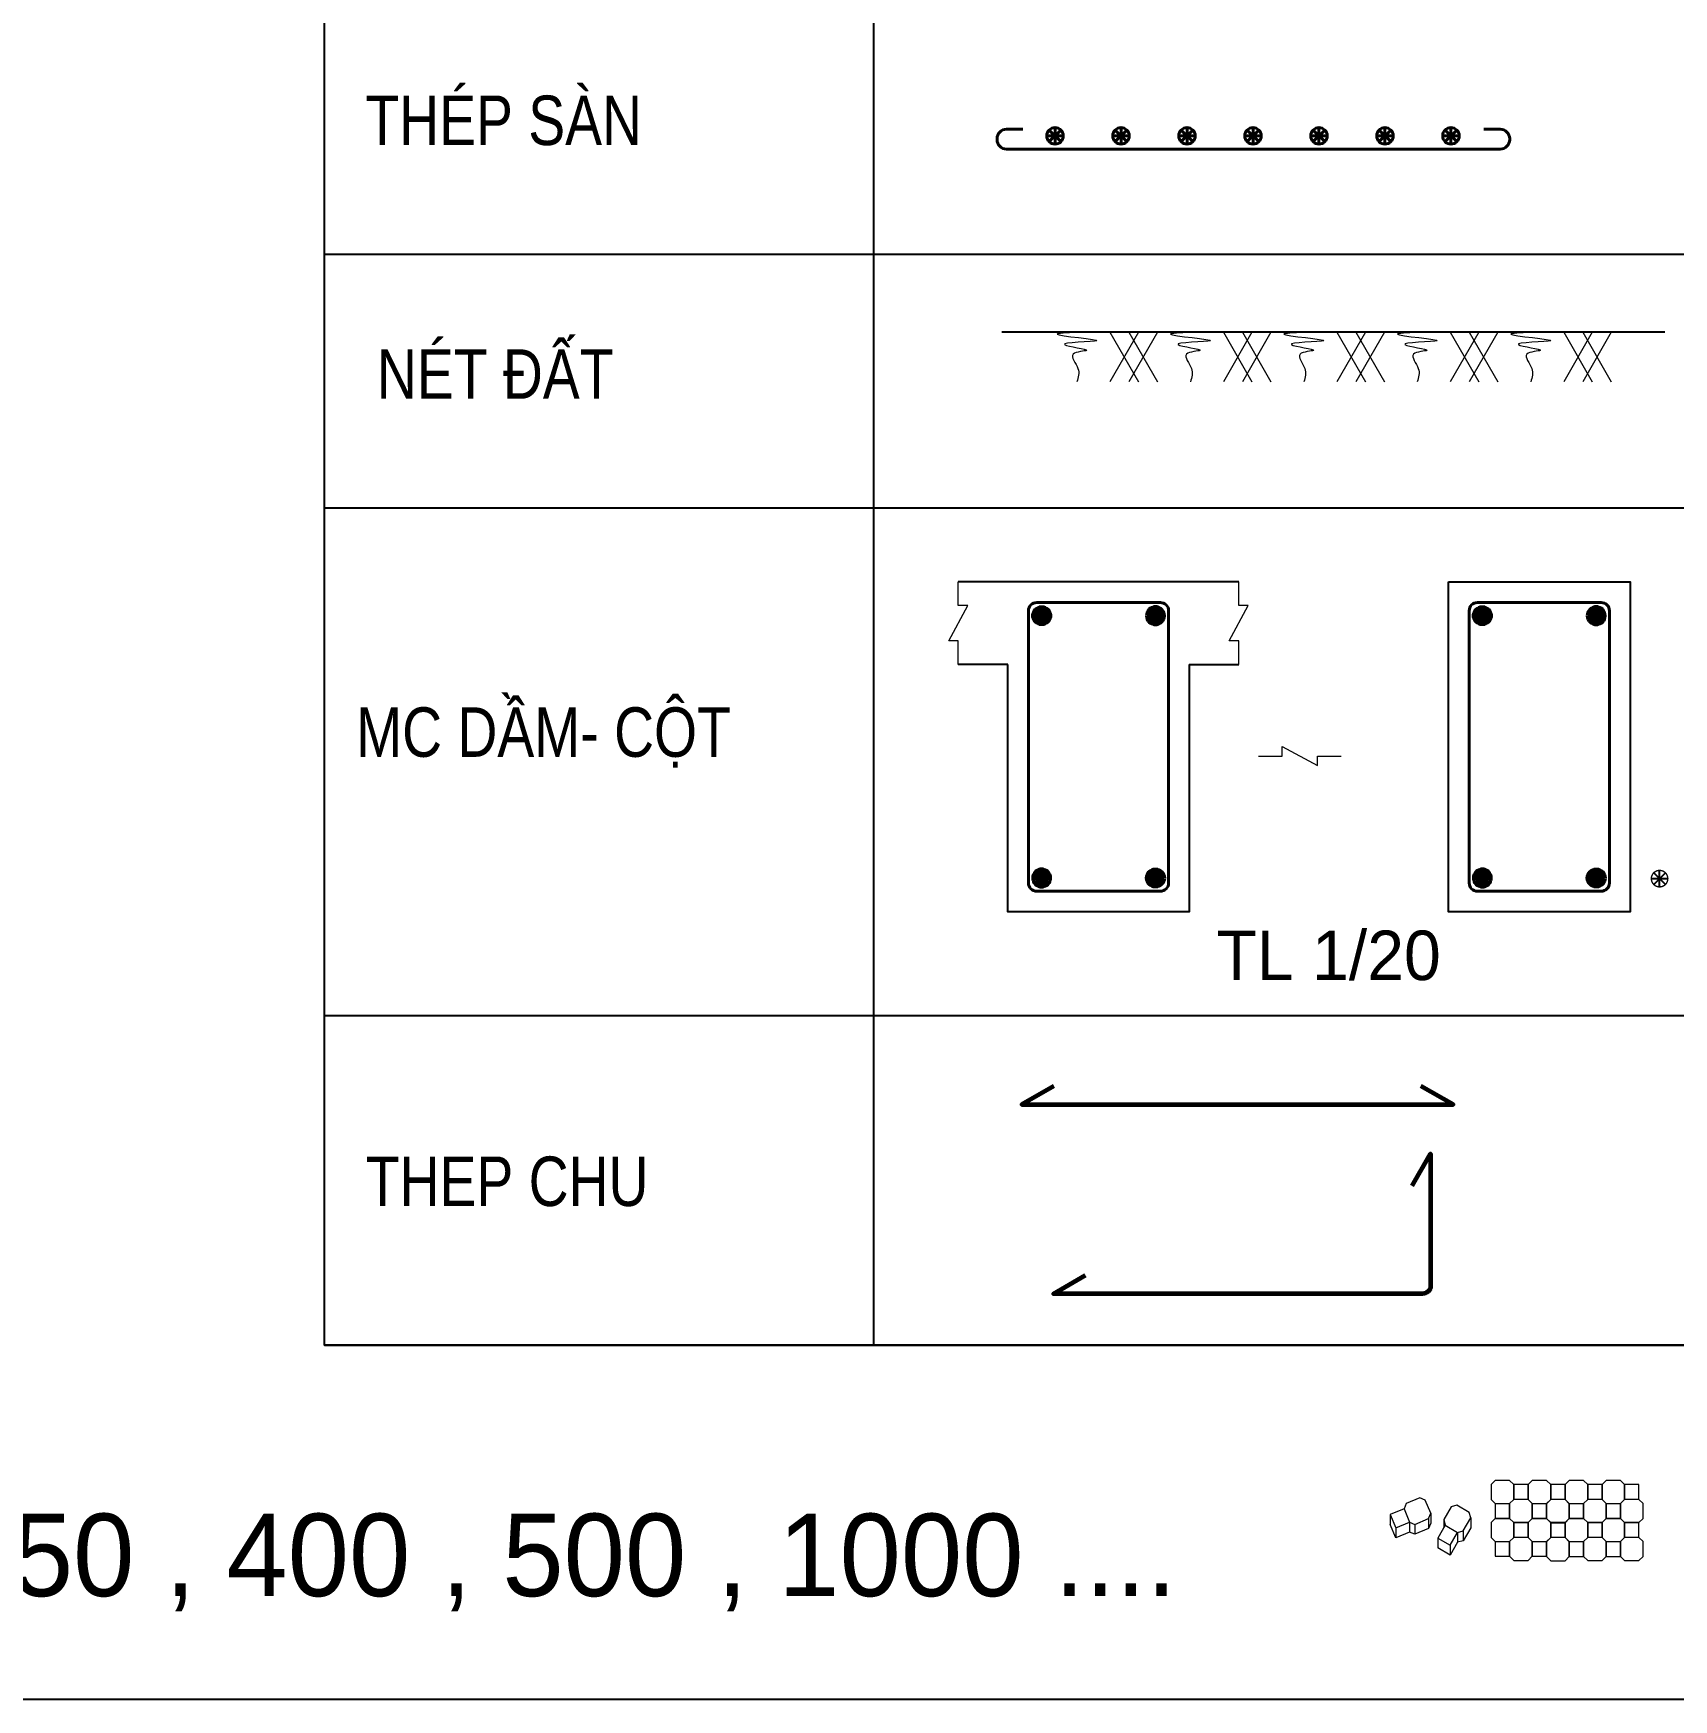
# Model space of a CAD drawing. Extents: x 597247 to 597986, y 2301157 to 2301524.
# Drawn here: x 597871.5 to 597933, y 2301340.3 to 2301402.7 of the extents above; entities that cross this region are included whole.
import ezdxf

# ---------------------------------------------------------------- set-up
doc = ezdxf.new("R2010")
doc.units = 0
doc.header["$MEASUREMENT"] = 0
doc.layers.get('DEFPOINTS').update_dxf_attribs({"color": 8, "linetype": 'CONTINUOUS'})
for name, color, linetype, lineweight in [('Chi', 8, 'CONTINUOUS', 13), ('ISO', 153, 'CONTINUOUS', 13), ('LC Dim', 8, 'CONTINUOUS', 18), ('LC Khac', 4, 'CONTINUOUS', 9), ('LC Net dam2', 6, 'CONTINUOUS', 40), ('LC Net dam3', 1, 'CONTINUOUS', 60), ('LC Net manh', 239, 'CONTINUOUS', 5), ('LC Net thay', 7, 'CONTINUOUS', 25), ('LC Text2', 7, 'CONTINUOUS', 25)]:
    doc.layers.add(name, color=color, linetype=linetype, lineweight=lineweight)
doc.layers.add('THEP', color=1, linetype='CONTINUOUS')
doc.styles.add('LC 1', font='VHAVANB.ttf')
doc.styles.add('T2', font='VHARIAL.ttf', dxfattribs={"width": 0.8})

# ---------------------------------------------------------------- blocks, each defined once
blk = doc.blocks.new('theptron1')
at = {"layer": 'LC Net dam3'}
for p, q in [((-0.5, 0), (0.5, 0)), ((-0.35, 0.35), (0.35, -0.35)), ((0.35, 0.35), (-0.35, -0.35)), ((0, 0.5), (0, -0.5))]:
    blk.add_line(p, q, dxfattribs=at)
blk.add_circle((0, 0), 0.5, dxfattribs=at)
blk = doc.blocks.new('thep tron 2')
at = {"layer": 'LC Net dam2'}
for p, q in [((-0.5, 0.5), (0.5, 0.5)), ((0.35, 0.85), (-0.35, 0.15)), ((-0.35, 0.85), (0.35, 0.15)), ((0, 1), (0, 0))]:
    blk.add_line(p, q, dxfattribs=at)
blk.add_circle((0, 0.5), 0.5, dxfattribs=at)
blk = doc.blocks.new('mat dat')
at = {"layer": 'LC Net manh'}
for p, q in [((2, 0), (3.73, -3)), ((3.73, 0), (2, -3)), ((3.15, 0), (4.88, -3)), ((4.88, 0), (3.15, -3))]:
    blk.add_line(p, q, dxfattribs=at)
blk.add_spline([(0, 0), (-1.21, -0.12), (1.21, -0.52), (-0.75, -0.75), (0.58, -1.1), (-0.23, -1.33), (0.06, -2.19), (0, -3)], degree=3, dxfattribs=at)
blk = doc.blocks.new('*U49')
at = {"layer": 'THEP'}
for p, q in [((-0.5, 0), (0.5, 0)), ((-0.35, 0.35), (0.35, -0.35)), ((-0.35, -0.35), (0.35, 0.35)), ((0, -0.5), (0, 0.5))]:
    blk.add_line(p, q, dxfattribs=at)
at = {"layer": 'THEP', "const_width": 0.0833}
blk.add_lwpolyline([(0, -0.5, 1), (0, 0.5, 1), (0, -0.5, 1)], format="xyb", dxfattribs=at)

msp = doc.modelspace()

# ---------------------------------------------------------------- linework, layer by layer
at = {"layer": 'DEFPOINTS', "ltscale": 0.2}
msp.add_lwpolyline([(597726.592, 2301523.751), (597986.031, 2301523.751), (597986.031, 2301340.291), (597726.592, 2301340.291)], close=True, dxfattribs=at)
at = {"layer": 'ISO', "ltscale": 2}
for p, q in [((597926.288, 2301347.634), (597926.826, 2301347.634)), ((597927.518, 2301347.788), (597926.98, 2301347.788)), ((597927.672, 2301347.634), (597928.209, 2301347.634)), ((597928.901, 2301347.779), (597928.364, 2301347.779)), ((597929.056, 2301347.629), (597929.593, 2301347.629)), ((597930.285, 2301347.784), (597929.748, 2301347.784)), ((597930.439, 2301347.629), (597930.977, 2301347.629)), ((597931.669, 2301347.784), (597931.131, 2301347.784)), ((597922.357, 2301347.219), (597922.357, 2301346.848)), ((597922.87, 2301347.432), (597923.077, 2301346.936)), ((597923.077, 2301346.936), (597923.077, 2301346.566)), ((597923.792, 2301347.067), (597923.792, 2301346.696)), ((597923.875, 2301347.269), (597923.875, 2301346.898)), ((597924.357, 2301347.035), (597924.357, 2301346.726)), ((597925.368, 2301347.093), (597925.368, 2301346.722)), ((597922.564, 2301346.352), (597922.357, 2301346.848)), ((597922.564, 2301346.723), (597922.564, 2301346.352)), ((597923.077, 2301346.566), (597922.564, 2301346.352)), ((597923.279, 2301346.483), (597923.077, 2301346.566)), ((597923.279, 2301346.853), (597923.279, 2301346.483)), ((597923.792, 2301346.696), (597923.279, 2301346.483)), ((597923.875, 2301346.898), (597923.792, 2301346.696)), ((597924.135, 2301346.342), (597924.135, 2301345.972)), ((597924.413, 2301346.824), (597924.879, 2301346.555)), ((597924.879, 2301346.555), (597924.879, 2301346.184)), ((597925.368, 2301346.722), (597925.09, 2301346.241)), ((597925.09, 2301346.612), (597925.09, 2301346.241)), ((597927.518, 2301346.368), (597926.98, 2301346.368)), ((597928.901, 2301346.358), (597928.364, 2301346.358)), ((597930.285, 2301346.363), (597929.748, 2301346.363)), ((597931.669, 2301346.363), (597931.131, 2301346.363)), ((597924.601, 2301345.703), (597924.135, 2301345.972)), ((597924.879, 2301346.184), (597924.601, 2301345.703)), ((597924.601, 2301346.074), (597924.601, 2301345.703)), ((597925.09, 2301346.241), (597924.879, 2301346.184)), ((597926.288, 2301346.213), (597926.826, 2301346.213)), ((597927.672, 2301346.213), (597928.209, 2301346.213)), ((597929.056, 2301346.209), (597929.593, 2301346.209)), ((597930.439, 2301346.209), (597930.977, 2301346.209))]:
    msp.add_line(p, q, dxfattribs=at)
for points in [[(597926.134, 2301348.344), (597926.134, 2301347.788), (597926.288, 2301347.634), (597926.288, 2301347.078), (597926.826, 2301347.078), (597926.826, 2301347.634), (597926.98, 2301347.788), (597926.98, 2301348.344), (597926.826, 2301348.499), (597926.288, 2301348.499)], [(597927.672, 2301347.078), (597927.672, 2301347.634), (597927.518, 2301347.788), (597927.518, 2301348.344), (597926.98, 2301348.344), (597926.98, 2301347.788), (597926.826, 2301347.634), (597926.826, 2301347.078), (597926.98, 2301346.924), (597927.518, 2301346.924)], [(597927.518, 2301348.344), (597927.518, 2301347.788), (597927.672, 2301347.634), (597927.672, 2301347.078), (597928.209, 2301347.078), (597928.209, 2301347.634), (597928.364, 2301347.788), (597928.364, 2301348.344), (597928.209, 2301348.499), (597927.672, 2301348.499)], [(597929.056, 2301347.069), (597929.056, 2301347.625), (597928.901, 2301347.779), (597928.901, 2301348.344), (597928.364, 2301348.344), (597928.364, 2301347.779), (597928.209, 2301347.625), (597928.209, 2301347.069), (597928.364, 2301346.914), (597928.901, 2301346.914)], [(597928.901, 2301348.34), (597928.901, 2301347.784), (597929.056, 2301347.629), (597929.056, 2301347.073), (597929.593, 2301347.073), (597929.593, 2301347.629), (597929.748, 2301347.784), (597929.748, 2301348.34), (597929.593, 2301348.494), (597929.056, 2301348.494)], [(597930.439, 2301347.073), (597930.439, 2301347.629), (597930.285, 2301347.784), (597930.285, 2301348.34), (597929.748, 2301348.34), (597929.748, 2301347.784), (597929.593, 2301347.629), (597929.593, 2301347.073), (597929.748, 2301346.919), (597930.285, 2301346.919)], [(597930.285, 2301348.34), (597930.285, 2301347.784), (597930.439, 2301347.629), (597930.439, 2301347.073), (597930.977, 2301347.073), (597930.977, 2301347.629), (597931.131, 2301347.784), (597931.131, 2301348.34), (597930.977, 2301348.494), (597930.439, 2301348.494)], [(597931.823, 2301347.073), (597931.823, 2301347.629), (597931.669, 2301347.784), (597931.669, 2301348.34), (597931.131, 2301348.34), (597931.131, 2301347.784), (597930.977, 2301347.629), (597930.977, 2301347.073), (597931.131, 2301346.919), (597931.669, 2301346.919)], [(597923.467, 2301347.848), (597922.953, 2301347.634), (597922.87, 2301347.432), (597922.357, 2301347.219), (597922.564, 2301346.723), (597923.077, 2301346.936), (597923.279, 2301346.853), (597923.792, 2301347.067), (597923.875, 2301347.269), (597923.668, 2301347.765)], [(597924.635, 2301347.516), (597924.357, 2301347.035), (597924.413, 2301346.824), (597924.135, 2301346.342), (597924.601, 2301346.074), (597924.879, 2301346.555), (597925.09, 2301346.612), (597925.368, 2301347.093), (597925.311, 2301347.304), (597924.846, 2301347.573)], [(597926.134, 2301346.924), (597926.134, 2301346.368), (597926.288, 2301346.213), (597926.288, 2301345.657), (597926.826, 2301345.657), (597926.826, 2301346.213), (597926.98, 2301346.368), (597926.98, 2301346.924), (597926.826, 2301347.078), (597926.288, 2301347.078)], [(597927.672, 2301345.657), (597927.672, 2301346.213), (597927.518, 2301346.368), (597927.518, 2301346.924), (597926.98, 2301346.924), (597926.98, 2301346.368), (597926.826, 2301346.213), (597926.826, 2301345.657), (597926.98, 2301345.503), (597927.518, 2301345.503)], [(597927.518, 2301346.924), (597927.518, 2301346.368), (597927.672, 2301346.213), (597927.672, 2301345.657), (597928.209, 2301345.657), (597928.209, 2301346.213), (597928.364, 2301346.368), (597928.364, 2301346.924), (597928.209, 2301347.078), (597927.672, 2301347.078)], [(597929.056, 2301345.648), (597929.056, 2301346.204), (597928.901, 2301346.358), (597928.901, 2301346.924), (597928.364, 2301346.924), (597928.364, 2301346.358), (597928.209, 2301346.204), (597928.209, 2301345.648), (597928.364, 2301345.494), (597928.901, 2301345.494)], [(597928.901, 2301346.919), (597928.901, 2301346.363), (597929.056, 2301346.209), (597929.056, 2301345.653), (597929.593, 2301345.653), (597929.593, 2301346.209), (597929.748, 2301346.363), (597929.748, 2301346.919), (597929.593, 2301347.073), (597929.056, 2301347.073)], [(597930.439, 2301345.653), (597930.439, 2301346.209), (597930.285, 2301346.363), (597930.285, 2301346.919), (597929.748, 2301346.919), (597929.748, 2301346.363), (597929.593, 2301346.209), (597929.593, 2301345.653), (597929.748, 2301345.498), (597930.285, 2301345.498)], [(597930.285, 2301346.919), (597930.285, 2301346.363), (597930.439, 2301346.209), (597930.439, 2301345.653), (597930.977, 2301345.653), (597930.977, 2301346.209), (597931.131, 2301346.363), (597931.131, 2301346.919), (597930.977, 2301347.073), (597930.439, 2301347.073)], [(597931.823, 2301345.653), (597931.823, 2301346.209), (597931.669, 2301346.363), (597931.669, 2301346.919), (597931.131, 2301346.919), (597931.131, 2301346.363), (597930.977, 2301346.209), (597930.977, 2301345.653), (597931.131, 2301345.498), (597931.669, 2301345.498)]]:
    msp.add_lwpolyline(points, close=True, dxfattribs=at)
at = {"layer": 'LC Net dam2'}
msp.add_lwpolyline([(597925.86, 2301399.081), (597926.477, 2301399.081, -0.414214), (597926.828, 2301398.73), (597926.828, 2301398.691, -0.414214), (597926.477, 2301398.34), (597917.229, 2301398.34), (597907.98, 2301398.34, -0.414214), (597907.629, 2301398.691), (597907.629, 2301398.73, -0.414214), (597907.98, 2301399.081), (597908.598, 2301399.081)], format="xyb", dxfattribs=at)
for points in [[(597908.805, 2301370.863), (597908.805, 2301381.055, -0.414214), (597909.114, 2301381.364), (597913.746, 2301381.364, -0.414214), (597914.055, 2301381.055), (597914.055, 2301370.863, -0.414214), (597913.746, 2301370.554), (597909.114, 2301370.554, -0.414214)], [(597925.311, 2301370.863), (597925.311, 2301381.055, -0.414214), (597925.62, 2301381.364), (597930.253, 2301381.364, -0.414214), (597930.562, 2301381.055), (597930.562, 2301370.863, -0.414214), (597930.253, 2301370.554), (597925.62, 2301370.554, -0.414214)]]:
    msp.add_lwpolyline(points, format="xyb", close=True, dxfattribs=at)
at = {"layer": 'LC Net dam3', "ltscale": 5}
msp.add_lwpolyline([(597909.757, 2301363.262), (597908.553, 2301362.567), (597924.706, 2301362.567), (597923.503, 2301363.262)], dxfattribs=at)
at = {"layer": 'LC Net dam3'}
msp.add_lwpolyline([(597923.173, 2301359.524), (597923.868, 2301360.728), (597923.868, 2301355.795, -0.414214), (597923.559, 2301355.487), (597909.738, 2301355.487), (597910.942, 2301356.182)], format="xyb", dxfattribs=at)
at = {"layer": 'LC Net manh'}
for points in [[(597906.179, 2301379.048), (597906.179, 2301379.932), (597905.824, 2301379.932), (597906.535, 2301381.252), (597906.179, 2301381.252), (597906.179, 2301382.136)], [(597916.68, 2301379.048), (597916.68, 2301379.932), (597916.325, 2301379.932), (597917.036, 2301381.252), (597916.68, 2301381.252), (597916.68, 2301382.136)], [(597917.424, 2301375.615), (597918.309, 2301375.615), (597918.309, 2301375.97), (597919.628, 2301375.259), (597919.628, 2301375.615), (597920.513, 2301375.615)]]:
    msp.add_lwpolyline(points, dxfattribs=at)
at = {"layer": 'LC Net thay'}
for p, q in [((597903.006, 2301509.639), (597903.006, 2301353.562)), ((597882.439, 2301394.403), (597957.163, 2301394.403)), ((597932.64, 2301391.481), (597907.808, 2301391.481)), ((597882.439, 2301384.904), (597957.163, 2301384.904)), ((597916.68, 2301382.136), (597906.179, 2301382.136)), ((597908.033, 2301379.048), (597906.179, 2301379.048)), ((597914.827, 2301379.048), (597916.68, 2301379.048)), ((597882.439, 2301365.907), (597957.163, 2301365.907)), ((597882.439, 2301353.562), (597957.163, 2301353.562))]:
    msp.add_line(p, q, dxfattribs=at)
for points in [[(597882.439, 2301509.639), (597957.163, 2301509.639), (597957.163, 2301353.562), (597882.439, 2301353.562)], [(597924.539, 2301382.136), (597931.334, 2301382.136), (597931.334, 2301369.782), (597924.539, 2301369.782)]]:
    msp.add_lwpolyline(points, close=True, dxfattribs=at)
msp.add_lwpolyline([(597914.827, 2301379.048), (597914.827, 2301369.782), (597908.033, 2301369.782), (597908.033, 2301379.048)], dxfattribs=at)

# ---------------------------------------------------------------- block references
at = {"layer": 'Chi', "xscale": 0.6177110705332083, "yscale": 0.6177110705332083, "zscale": 0.6177110705332083}
msp.add_blockref('*U49', (597932.441, 2301371.027), dxfattribs=at)
at = {"layer": 'LC Dim', "yscale": 0.6177110705332083, "zscale": 0.6177110705332083}
for p, xscale in [((597909.299, 2301380.87), 0.6177110705332083), ((597913.561, 2301380.87), -0.6177110705332083), ((597925.805, 2301380.87), 0.6177110705332083), ((597930.068, 2301380.87), -0.6177110705332083)]:
    msp.add_blockref('theptron1', p, dxfattribs=dict(at, xscale=xscale))
at = {"layer": 'LC Dim', "yscale": 0.6177110705332083, "zscale": 0.6177110705332083, "rotation": 180}
for p, xscale in [((597909.299, 2301371.049), -0.6177110705332083), ((597913.561, 2301371.049), 0.6177110705332083), ((597925.805, 2301371.049), -0.6177110705332083), ((597930.068, 2301371.049), 0.6177110705332083)]:
    msp.add_blockref('theptron1', p, dxfattribs=dict(at, xscale=xscale))
at = {"layer": 'LC Khac', "xscale": 0.6177110705332083, "yscale": 0.6177110705332083, "zscale": 0.6177110705332083}
for p in [(597910.622, 2301391.481), (597914.871, 2301391.481), (597919.119, 2301391.481), (597923.368, 2301391.481), (597927.616, 2301391.481)]:
    msp.add_blockref('mat dat', p, dxfattribs=at)
at = {"layer": 'LC Net dam2', "xscale": 0.6177110705332083, "yscale": 0.6177110705332083, "zscale": 0.6177110705332083}
for p in [(597909.802, 2301398.525), (597912.273, 2301398.525), (597914.744, 2301398.525), (597917.215, 2301398.525), (597919.686, 2301398.525), (597922.156, 2301398.525), (597924.627, 2301398.525)]:
    msp.add_blockref('thep tron 2', p, dxfattribs=at)

# ---------------------------------------------------------------- texts
at = {"layer": 'LC Text2', "style": 'T2', "width": 0.8}
for s, height, p in [('thÐp sµn', 1.8531, (597883.976, 2301398.49)), ('nÐt ®Êt', 1.8531, (597884.406, 2301388.992)), ('mc dÇm- cét', 1.85313, (597883.625, 2301375.587)), ('thep chu', 1.8531, (597883.99, 2301358.771))]:
    msp.add_text(s, height=height, dxfattribs=at).set_placement(p)
at = {"layer": 'LC Text2', "lineweight": -2, "style": 'LC 1'}
for s, height, p in [('tl 1/20', 1.8531, (597915.845, 2301367.229)), ('tØ lÖ b¶n vÏ : 5 , 10 ,  20 , 25 , 40 , 50 ,  100 ,  150 ,  175 , 200 ,  250 , 400 , 500 , 1000 ....', 3.08856, (597745.833, 2301344.166))]:
    msp.add_text(s, height=height, dxfattribs=at).set_placement(p)

doc.saveas('drawing.dxf')
